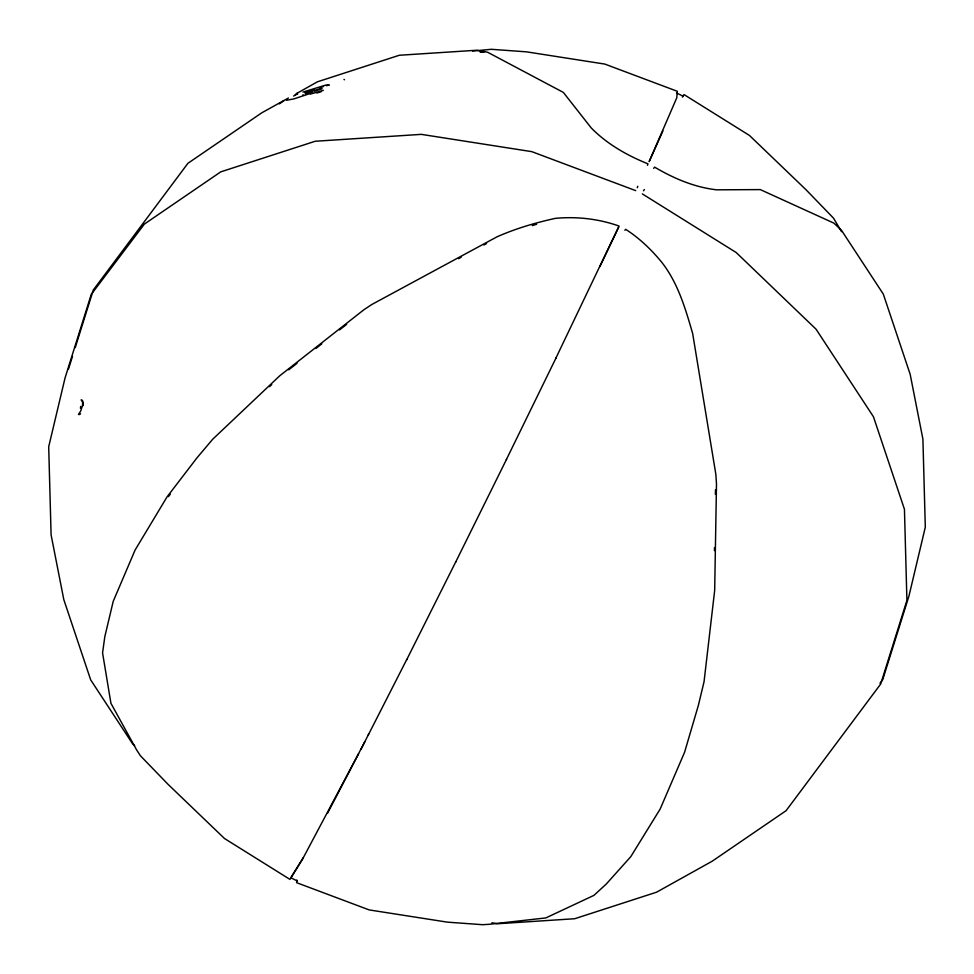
<?xml version="1.0" encoding="UTF-8"?>
<svg xmlns="http://www.w3.org/2000/svg" width="974" height="974" viewBox="0 0 974 974"><rect width="100%" height="100%" fill="white"/><g stroke="black" fill="none" stroke-linecap="round" stroke-linejoin="round"><path stroke-width="1.46" d="M714.441 550.627L714.49 547.595M715.403 494.39L715.476 489.837M83.094 405.647L82.827 401.13M296.887 880.058L296.632 882.688L369.158 909.911L447.383 922.147L482.69 924.703L489.557 924.265L545.842 917.922L593.921 895.374L606.278 884.027L630.75 856.706L660.153 809.065L684.576 752.293L698.37 705.383L704.044 681.751L714.673 590.414L716.487 484.029L715.866 474.435L692.648 333.437C685.355 308.381 677.758 282.216 661.151 261.531C650.912 249.186 639.188 238.033 625.685 229.328L624.894 230.302M296.376 93.65L317.427 81.804L399.328 55.262L476.627 50.246L487.524 52.194L563.325 92.396L591.218 127.923C607.033 144.042 627.11 155.475 647.954 163.839L647.466 165.312M555.764 358.395L619.038 226.053C598.693 218.821 576.827 216.35 555.363 218.359C535.481 222.754 515.611 228.573 496.959 236.852L371.678 304.57L363.679 309.915L279.745 375.781L212.685 439.25L196.931 457.902L167.053 496.886L135.13 549.969L113.228 601.311L104.839 636.558L102.562 652.884L110.926 703.289L136.75 750.15L140.463 755.812L167.954 784.24L224.519 838.529L289.984 879.412L302.561 859.129L361.524 748.056M68.436 369.256L72.502 356.289M75.217 347.645L93.285 290.008L187.909 163.315L261.775 112.814L288.426 98.009M637.264 187.738L637.751 186.265M302.963 94.734L303.632 95.318M662.929 130.918L649.159 161.599L676.735 97.899L677.368 91.312L604.842 64.089L526.617 51.853L491.31 49.297L472.597 51.074M599.838 266.693L618.685 227.246M506.37 459.57L555.971 358.079M455.613 562.217L506.577 459.241M406.56 659.982L455.844 561.694M368.233 735.09L406.779 659.447M368.659 734.153L361.817 747.63M364.848 741.64L360.94 749.286M327.495 813.351L358.615 753.754M682.433 97.12L684.016 94.588L749.481 135.471L806.046 189.76L833.537 218.188L841.56 231.666M303.279 857.644L290.812 877.757L297.447 881.032M653.676 168.38L654.589 167.114C673.594 178.376 694.535 187.325 716.633 189.82L760.292 189.601L833.951 223.156L841.487 230.314L883.308 294.111L910.179 374.333L922.902 439.079L925.3 527.226L908.949 596.051L882.748 679.621L879.997 683.249M643.473 190.807L644.386 189.54M168.405 496.618L170.28 494.22M80.428 408.216L80.684 406.414M79.831 414.425L80.525 413.743M269.567 386.678L271.746 384.608M288.73 369.816L297.009 363.314M315.917 348.473L321.822 343.834M339.561 329.918L346.647 324.354M295.122 95.002L296.997 93.358L297.667 93.942M279.368 103.877L283.945 100.626M293.576 96.049L297.082 94.101M458.535 258.694L461.201 257.246M483.859 244.998L486.525 243.561M305.179 93.65L321.432 88.171L322.102 88.756L314.736 91.154M320.409 87.575L323.185 86.649M532.267 225.603L536.613 224.288M310.316 94.076L323.331 90.351M316.769 93.005L321.103 91.763M302.938 92.08L325.706 85.103L329.297 85.018L326.375 85.7M304.959 92.311L314.419 89.778M480.097 52.085L484.541 51.585L480.62 51.841M491.931 922.78L497.373 923.754L574.672 918.738L656.573 892.196L712.225 861.186L786.091 810.685L880.715 683.991L906.916 600.422L904.444 509.268L873.447 416.75L816.042 329.175L736.149 252.497L642.353 193.911M79.186 414.607L78.456 414.474L80.745 410.943L82.51 405.537L82.632 402.238L81.159 399.912L82.388 400.351M635.718 190.636L531.816 151.652L421.316 134.363L315.211 141.254L220.745 171.862L144.359 224.093L91.252 294.379L65.051 377.949L48.7 446.774L51.098 534.921L63.821 599.667L90.692 679.889L132.513 743.686L134.668 745.731M676.553 92.968L683.188 96.243M286.49 100.298L294.209 98.812L312.277 92.81L312.946 93.394M344.504 79.771L343.98 79.442"/></g></svg>
